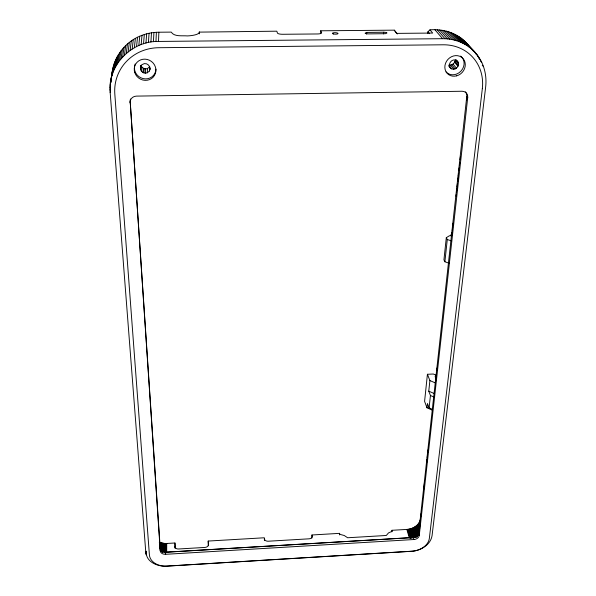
<?xml version="1.0" encoding="UTF-8"?>
<svg xmlns="http://www.w3.org/2000/svg" width="596" height="596" viewBox="0 0 596 596"><rect width="100%" height="100%" fill="white"/><g stroke="black" fill="none" stroke-linecap="round" stroke-linejoin="round"><path stroke-width="0.89" d="M264.438 540.557L264.311 537.771L208.205 541.056L208.369 545.78M465.431 91.873A6.727 5.953 -43.1 0 1 466.795 96.329L467.726 97.513L419.249 535.484A5.014 3.658 -15 0 1 413.937 539.522L165.636 554.31L165.651 552.254A5.155 3.807 -3.1 0 1 160.257 548.76L130.189 101.536A6.839 6.444 24.6 0 1 130.539 99.025M166.023 551.881L166.075 543.507L174.948 543.001L175.217 547.731M166.679 551.859L166.724 543.477M164.712 552.797L164.779 543.485L159.281 542.263M165.36 552.82L165.427 543.507L164.779 543.485M162.775 552.596L162.864 543.284M163.423 551.754L163.498 543.373M164.064 551.822L164.138 543.44M161.531 551.412L161.62 543.03M162.142 552.477L162.239 543.172M160.123 549.184L160.145 547.128M165.636 554.31A5.17 3.814 -3.1 0 1 160.227 550.816L160.428 542.688M160.92 551.255L161.017 542.874M159.81 545.28L159.847 542.487M427.839 33.369L427.98 31.737L429.969 29.845C442.143 28.921 454.986 32.124 464.053 40.617C470.251 47.352 477.508 53.595 481.561 61.984C485.353 69.739 486.664 78.605 485.636 87.158L432.048 535.744C430.431 545.221 420.359 550.726 411.441 551.307L166.828 566.155C157.977 566.923 145.141 561.827 146.288 551.233M146.184 554.809L145.931 551.583M146.005 554.094L146.087 551.412M320.611 33.346L320.693 30.798L394.284 30.158L397.39 33.972M311.857 538.113L311.976 534.985L339.608 533.353L339.809 534.314L344.25 535.513L347.647 537.756L386.297 535.476L388.517 532.913L392.228 531.245L391.967 530.291L406.837 529.427C412.79 529.092 419.495 525.344 420.463 519.004M145.878 553.371L110.186 92.633C107.243 65.545 131.627 40.707 158.506 41.437L158.864 32.221L171.238 32.11C174.241 37.012 182.383 35.425 187.39 35.924A14.036 3.688 -0.3 0 0 199.31 32.117L276.805 31.186L277.453 33.063A4.746 1.252 1 0 0 282.623 34.277L317.497 33.965A4.731 1.244 1.5 0 0 321.602 32.668L320.693 30.798M155.958 41.526L156.39 32.303L158.864 32.221M153.425 41.735L153.924 32.504L156.39 32.303M366.644 34.114L366.734 32.415L383.675 32.236A2.831 0.738 2.4 0 1 386.968 32.959L385.403 33.696L368.388 33.883A2.838 0.745 2.2 0 1 365.117 33.152L366.734 32.415M339.519 534.925L339.608 533.353M149.395 71.028L149.656 66.759L147.525 68.533C144.865 69.583 141.811 68.019 140.887 65.359L140.522 69.613C141.453 72.302 144.552 73.874 147.242 72.809L149.395 71.028C151.533 67.646 148.195 62.982 144.306 63.601L141.736 64.8L140.865 65.918L140.522 69.613M149.954 69.732L150.05 68.026M150.907 42.07L151.481 32.832L153.924 32.504M383.571 33.935L383.675 32.236M147.242 72.809L147.525 68.533M148.411 42.532L149.06 33.279L151.481 32.832M145.357 73.166L145.662 68.875M143.904 72.936L144.232 68.652M145.953 43.113L146.668 33.845L149.06 33.279M142.995 72.556L143.331 68.272M143.524 43.813L144.314 34.523L146.668 33.845M141.468 71.319L141.826 67.05M140.373 67.244L140.522 65.553M141.148 44.633L141.997 35.328L144.314 34.523M391.825 531.856L391.967 530.291M138.816 45.572L139.732 36.237L141.997 35.328M111.884 75.051C112.979 58.229 124.221 42.733 139.732 36.237M436.563 376.493L436.034 375.167L433.322 374.02L427.421 374.273L424.59 401.339L426.997 407.798L432.487 410.249M160.227 550.816L130.189 101.536M136.544 46.622L137.527 37.257M432.271 409.296L429.098 407.873L430.439 395.498L428.77 391.17L429.902 380.576L427.421 374.273M426.997 407.798L427.459 403.492L429.098 407.873M452.237 234.921L450.621 234.973L451.016 235.711L449.399 235.763L446.307 237.692L443.931 259.878L444.884 261.756L449.25 263.283M444.884 261.756L447.276 239.51L446.307 237.692M419.249 535.484L418.653 533.517L466.795 96.329M134.331 47.784L135.381 38.39M420.657 517.239L421.052 513.707M423.726 489.435L424.471 482.685M426.669 462.779L427.049 459.3M427.243 457.564L427.623 454.085M427.816 452.342L428.107 449.734M435.616 381.619L436.019 377.953M436.22 376.121L436.525 373.372M436.831 370.63L437.129 367.881M451.686 235.867L452.088 232.254M452.282 230.443L452.684 226.823M452.885 225.02L453.087 223.209M456.059 196.226L456.26 194.393M456.462 192.568L456.864 188.91M457.065 187.084L457.467 183.426M457.668 181.594L458.071 177.943M458.279 176.111L458.577 173.369M458.883 170.627L459.181 167.886M459.486 165.144L459.784 162.395M460.09 159.654L460.395 156.912M466.668 100.009L466.966 97.29M132.185 49.051L133.295 39.634M130.114 50.429L131.284 40.968M128.125 51.904L129.347 42.405M126.218 53.476L127.492 43.94M124.393 55.145L125.726 45.564M122.664 56.896L124.043 47.278M121.04 58.736L122.456 49.066M119.505 60.65L120.973 50.936M449.034 64.867C452.036 65.865 455.135 62.982 455.173 60.002C450.39 58.952 446.925 66.581 451.619 68.86C456.141 70.924 460.969 64.39 457.192 60.896L455.21 59.965L458.577 64.063M118.082 62.64L119.587 52.88M116.764 64.696L118.306 54.884M115.557 66.812L117.136 56.955M114.469 68.994L116.071 59.078M110.059 90.205L110.625 86.733M113.493 71.222L115.125 61.254M110.186 92.633L110.61 90.011M110.178 85.347L111.743 75.908M111.899 75.811L113.568 65.731M110.051 87.776L110.625 84.327M110.908 82.598L111.199 80.87M112.637 73.494L114.29 63.474M110.416 82.933L112.488 70.35M111.281 78.158L112.972 68.026M164.399 552.254L411.933 537.562A10.579 7.755 -15.1 0 0 417.207 536.199M165.651 552.254L413.348 537.547A4.999 3.651 -15 0 0 418.653 533.517M158.506 41.437L442.567 38.695C454.919 38.487 467.42 43.568 475.563 52.969M165.427 543.507L166.075 543.507M447.276 239.51L451.217 240.836M429.902 380.576L435.497 382.982M428.77 391.17L434.328 393.591M430.439 395.498L434.439 397.256M465.647 42.152L473.507 51.226M464.053 40.617L477.001 54.705M475.317 53.215L478.35 56.523M462.377 39.172L470.684 48.254M477.768 56.419L479.586 58.415M460.626 37.809L468.888 46.868M478.901 58.371L480.726 60.375M458.793 36.55L467.003 45.579M480.532 61.045L481.754 62.394M456.886 35.388L465.051 44.395M454.912 34.33L463.032 43.307M482.261 65.24L483.49 66.596M452.878 33.376L460.939 42.338M450.785 32.527L458.793 41.474M448.639 31.797L456.596 40.722M446.449 31.171L454.346 40.088M444.214 30.664L452.051 39.567M441.941 30.269L449.719 39.165M439.647 29.994L447.358 38.889M437.322 29.837L444.966 38.733M434.983 29.8L442.567 38.695M455.955 59.607L458.22 62.304M429.969 29.845L432.659 33.056L396.608 33.383L394.284 30.158M454.972 61.381L458.361 65.456M454.614 62.26L457.996 66.342M427.98 31.737L429.582 33.674M453.072 64.092L456.439 68.19M451.828 64.793L455.18 68.905M450.479 65.113L453.817 69.225M448.863 65.433L451.619 68.86M449.22 66.35L450.874 68.406M448.892 66.082L449.987 67.445M435.095 376.56L435.862 378.467M420.016 520.919L420.567 522.699M419.368 522.327L419.919 524.107M419.1 522.781L419.919 525.448M418.794 523.236L419.897 526.789M418.474 523.675L419.845 528.123M418.124 524.107L419.219 527.661M417.751 524.532L419.39 529.866M417.349 524.934L419.256 531.163M416.932 525.337L419.375 533.346M418.824 531.915L419.428 533.874M416.492 525.717L418.928 533.725M416.023 526.082L418.735 534.992M415.546 526.439L418.243 535.342M415.047 526.775L417.736 535.685M414.525 527.095L417.483 536.899M413.989 527.4L416.678 536.311M413.445 527.683L416.388 537.488M412.879 527.944L415.554 536.862M412.305 528.19L414.972 537.108M411.724 528.414L414.384 537.339M411.128 528.622L413.78 537.54M413.348 537.547L413.937 539.522M410.532 528.801L413.177 537.726M409.921 528.965L412.559 537.89M409.31 529.099L411.94 538.032M408.692 529.218L411.315 538.143M408.074 529.315L410.696 538.24M407.455 529.382L410.07 538.315M406.837 529.427L409.184 537.465M311.976 534.985L312.185 536.184A3.494 2.421 2.5 0 1 309.123 538.814L268.237 541.22A3.509 2.444 -0.1 0 1 264.445 538.985M174.948 543.001L175.053 548.29M208.205 541.056L208.376 544.744A3.561 2.473 -4.3 0 1 204.927 547.433L178.562 548.99A3.583 2.481 -6 0 1 174.963 546.711M199.287 31.864L199.362 33.838M130.055 102.773A6.861 6.459 24.4 0 1 136.424 96.112L462.049 91.248A6.742 5.967 -43 0 1 467.726 97.513M155.966 69.158A10.944 10.415 32.6 0 1 142.98 78.56A10.944 10.415 32.6 0 1 135.143 64.01M460.633 56.069A10.803 9.625 -47 0 1 461.036 71.036A10.803 9.625 -47 0 1 446.061 71.915M482.328 88.67L429.351 538.337A16.07 11.696 -14.9 0 1 412.343 551.173L166.753 566.088A16.576 12.196 -3.1 0 1 149.41 555.003L114.819 94.079A46.399 44.298 23.7 0 1 158.707 47.717L443.208 44.789A45.967 41.191 -43.7 0 1 482.328 88.67M333.507 33.979A2.838 0.752 1.7 0 0 338.029 33.592A2.838 0.752 1.7 0 0 334.095 32.706A2.838 0.752 1.7 0 0 333.507 33.979M456.64 75.848A10.847 9.655 -46.9 0 0 463.04 58.564A10.847 9.655 -46.9 0 0 445.532 63.318A10.847 9.655 -46.9 0 0 456.64 75.848M134.778 72.593A10.981 10.452 32.2 0 0 153.142 77.182A10.981 10.452 32.2 0 0 147.309 59.481A10.981 10.452 32.2 0 0 134.778 72.593"/></g></svg>
